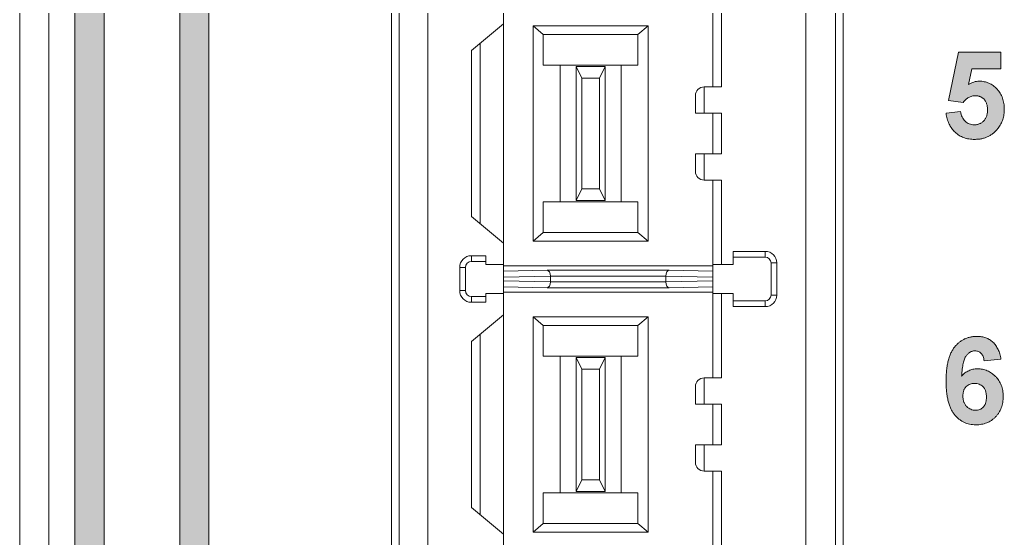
# Model space of a CAD drawing. Extents: x 222 to 1672, y 144 to 807.
# Drawn here: x 446.96 to 463.88, y 407.98 to 416.89 of the extents above; entities that cross this region are included whole.
import ezdxf

# ---------------------------------------------------------------- set-up
doc = ezdxf.new("R2010")
doc.units = 0
doc.header["$LTSCALE"] = 2
doc.header["$MEASUREMENT"] = 0
doc.layers.get('0').update_dxf_attribs({"linetype": 'CONTINUOUS'})
doc.layers.add('DIM', color=7, linetype='CONTINUOUS')

msp = doc.modelspace()

# ---------------------------------------------------------------- hatches: boundary and pattern name
at = {"lineweight": 5}
h = msp.add_hatch(color=256, dxfattribs=at)
edge = h.paths.add_edge_path(flags=0)
edge.add_spline(control_points=[(463.59426, 415.34207), (463.59398, 415.33164), (463.59345, 415.31146), (463.59062, 415.28206), (463.58506, 415.25479), (463.57809, 415.22929), (463.56838, 415.20603), (463.5566, 415.18492), (463.54297, 415.16562), (463.52705, 415.1486), (463.50952, 415.13383), (463.49159, 415.12017), (463.472, 415.10963), (463.45205, 415.09999), (463.43065, 415.09322), (463.40856, 415.08809), (463.38541, 415.08497), (463.36971, 415.0847), (463.36169, 415.08455)], knot_values=[0, 0, 0, 0, 0.07974988, 0.15447096, 0.22555157, 0.29249299, 0.35638724, 0.41778847, 0.47711297, 0.53675334, 0.59543099, 0.65244397, 0.70871057, 0.76527898, 0.8217383, 0.87991852, 0.93865618, 1, 1, 1, 1], weights=[1, 1, 1, 1, 1, 1, 1, 1, 1, 1, 1, 1, 1, 1, 1, 1, 1, 1, 1], degree=3, periodic=0)
edge.add_spline(control_points=[(463.36169, 415.08455), (463.34788, 415.08528), (463.32045, 415.08673), (463.28084, 415.09908), (463.24364, 415.11868), (463.20996, 415.14618), (463.18037, 415.17999), (463.15735, 415.22014), (463.14081, 415.26572), (463.13549, 415.29837), (463.13272, 415.31532)], knot_values=[0, 0, 0, 0, 0.11603046, 0.23046616, 0.34587923, 0.46820867, 0.59432376, 0.72201858, 0.85564392, 1, 1, 1, 1], weights=[1, 1, 1, 1, 1, 1, 1, 1, 1, 1, 1], degree=3, periodic=0)
edge.add_line((463.13272, 415.31532), (462.88272, 415.28287))
edge.add_spline(control_points=[(462.88272, 415.28287), (462.88503, 415.26619), (462.88958, 415.23338), (462.9013, 415.18595), (462.91554, 415.14093), (462.93342, 415.09863), (462.95439, 415.05882), (462.97889, 415.02181), (463.00629, 414.98716), (463.03735, 414.95583), (463.0708, 414.92714), (463.10717, 414.90245), (463.14574, 414.88125), (463.18677, 414.86414), (463.23016, 414.85087), (463.27581, 414.84133), (463.32397, 414.83545), (463.35686, 414.83486), (463.37371, 414.83455)], knot_values=[0, 0, 0, 0, 0.06865466, 0.13505449, 0.19901716, 0.26109356, 0.32214349, 0.38232028, 0.4419214, 0.50202045, 0.56202915, 0.62141559, 0.68102651, 0.74127954, 0.80241283, 0.86588157, 0.9313113, 1, 1, 1, 1], weights=[1, 1, 1, 1, 1, 1, 1, 1, 1, 1, 1, 1, 1, 1, 1, 1, 1, 1, 1], degree=3, periodic=0)
edge.add_spline(control_points=[(463.37371, 414.83455), (463.39457, 414.83511), (463.43541, 414.83619), (463.49489, 414.84537), (463.55093, 414.86042), (463.60362, 414.88132), (463.6523, 414.90918), (463.69783, 414.94235), (463.73956, 414.98201), (463.76396, 415.01215), (463.77635, 415.02746)], knot_values=[0, 0, 0, 0, 0.13482966, 0.26385211, 0.38793208, 0.50936712, 0.62910913, 0.74954582, 0.87274422, 1, 1, 1, 1], weights=[1, 1, 1, 1, 1, 1, 1, 1, 1, 1, 1], degree=3, periodic=0)
edge.add_spline(control_points=[(463.77635, 415.02746), (463.78488, 415.03924), (463.80185, 415.06265), (463.82325, 415.10004), (463.84184, 415.13841), (463.85687, 415.17802), (463.86824, 415.219), (463.87677, 415.26094), (463.88156, 415.3043), (463.88233, 415.33354), (463.88272, 415.34838)], knot_values=[0, 0, 0, 0, 0.12665211, 0.25182145, 0.37481055, 0.49802869, 0.62045578, 0.74508822, 0.87069816, 1, 1, 1, 1], weights=[1, 1, 1, 1, 1, 1, 1, 1, 1, 1, 1], degree=3, periodic=0)
edge.add_spline(control_points=[(463.88272, 415.34838), (463.88228, 415.36592), (463.8814, 415.40029), (463.87578, 415.45071), (463.86575, 415.49851), (463.85236, 415.544), (463.83457, 415.58678), (463.81272, 415.62692), (463.78743, 415.66485), (463.75814, 415.69964), (463.72602, 415.73109), (463.69216, 415.75886), (463.65635, 415.78235), (463.61862, 415.80114), (463.57948, 415.81645), (463.53841, 415.82691), (463.49571, 415.83338), (463.46658, 415.83416), (463.45183, 415.83455)], knot_values=[0, 0, 0, 0, 0.0724795, 0.14203624, 0.20923868, 0.27404756, 0.33768309, 0.40027116, 0.46259598, 0.52575607, 0.58779584, 0.64809839, 0.70640839, 0.76433679, 0.8219777, 0.87969285, 0.93909693, 1, 1, 1, 1], weights=[1, 1, 1, 1, 1, 1, 1, 1, 1, 1, 1, 1, 1, 1, 1, 1, 1, 1, 1], degree=3, periodic=0)
edge.add_spline(control_points=[(463.45183, 415.83455), (463.43615, 415.83384), (463.40453, 415.83239), (463.35763, 415.82125), (463.31097, 415.80389), (463.28174, 415.78702), (463.26674, 415.77836)], knot_values=[0, 0, 0, 0, 0.24008267, 0.48391192, 0.734987, 1, 1, 1, 1], weights=[1, 1, 1, 1, 1, 1, 1], degree=3, periodic=0)
edge.add_line((463.26674, 415.77836), (463.32563, 416.04609))
edge.add_line((463.32563, 416.04609), (463.82503, 416.04609))
edge.add_line((463.82503, 416.04609), (463.82503, 416.33455))
edge.add_line((463.82503, 416.33455), (463.09426, 416.33455))
edge.add_line((463.09426, 416.33455), (462.92118, 415.50463))
edge.add_line((462.92118, 415.50463), (463.17299, 415.46917))
edge.add_spline(control_points=[(463.17299, 415.46917), (463.18074, 415.47833), (463.19578, 415.49609), (463.22026, 415.51959), (463.24529, 415.5397), (463.27128, 415.55609), (463.29813, 415.56879), (463.32576, 415.57791), (463.35415, 415.58352), (463.37338, 415.58421), (463.38302, 415.58455)], knot_values=[0, 0, 0, 0, 0.14499466, 0.28114593, 0.40953912, 0.53249059, 0.65164554, 0.76765871, 0.88353911, 1, 1, 1, 1], weights=[1, 1, 1, 1, 1, 1, 1, 1, 1, 1, 1], degree=3, periodic=0)
edge.add_spline(control_points=[(463.38302, 415.58455), (463.39065, 415.58442), (463.40566, 415.58416), (463.42753, 415.5809), (463.44852, 415.57655), (463.46836, 415.57005), (463.48675, 415.56101), (463.50444, 415.55098), (463.52063, 415.53837), (463.53609, 415.52436), (463.54994, 415.50818), (463.56159, 415.48982), (463.57209, 415.46997), (463.57983, 415.44789), (463.58681, 415.42421), (463.59097, 415.39847), (463.59381, 415.37088), (463.59411, 415.35189), (463.59426, 415.34207)], knot_values=[0, 0, 0, 0, 0.06263847, 0.12331901, 0.18147114, 0.23876554, 0.29439017, 0.34975816, 0.40559576, 0.46271231, 0.52113208, 0.58006621, 0.64120884, 0.70530826, 0.77205131, 0.84394578, 0.91925438, 1, 1, 1, 1], weights=[1, 1, 1, 1, 1, 1, 1, 1, 1, 1, 1, 1, 1, 1, 1, 1, 1, 1, 1], degree=3, periodic=0)
h = msp.add_hatch(color=256, dxfattribs=at)
edge = h.paths.add_edge_path(flags=0)
edge.add_spline(control_points=[(463.14925, 410.76665), (463.15073, 410.78769), (463.15357, 410.82792), (463.15949, 410.88537), (463.16688, 410.93722), (463.1759, 410.98353), (463.18583, 411.02448), (463.19752, 411.05988), (463.21042, 411.08991), (463.22548, 411.11441), (463.24159, 411.13473), (463.25822, 411.15214), (463.27593, 411.16676), (463.29428, 411.17893), (463.3136, 411.1883), (463.33381, 411.19494), (463.35478, 411.19941), (463.36918, 411.19976), (463.37641, 411.19994)], knot_values=[0, 0, 0, 0, 0.11726028, 0.22418449, 0.32095497, 0.40830911, 0.48636004, 0.55502566, 0.61534454, 0.66757703, 0.71435885, 0.75924697, 0.80116392, 0.8417775, 0.88137076, 0.92010521, 0.95985085, 1, 1, 1, 1], weights=[1, 1, 1, 1, 1, 1, 1, 1, 1, 1, 1, 1, 1, 1, 1, 1, 1, 1, 1], degree=3, periodic=0)
edge.add_spline(control_points=[(463.37641, 411.19994), (463.38708, 411.19944), (463.40762, 411.19848), (463.43694, 411.19049), (463.46295, 411.17696), (463.48607, 411.15832), (463.5053, 411.13356), (463.52015, 411.10305), (463.53101, 411.06691), (463.53464, 411.04076), (463.53657, 411.02686)], knot_values=[0, 0, 0, 0, 0.12169452, 0.2343659, 0.34385649, 0.4544471, 0.57093312, 0.69883013, 0.83995797, 1, 1, 1, 1], weights=[1, 1, 1, 1, 1, 1, 1, 1, 1, 1, 1], degree=3, periodic=0)
edge.add_line((463.53657, 411.02686), (463.82503, 411.05841))
edge.add_spline(control_points=[(463.82503, 411.05841), (463.82233, 411.07388), (463.81705, 411.10411), (463.8059, 411.1477), (463.79235, 411.18847), (463.77658, 411.2265), (463.75778, 411.26151), (463.73672, 411.29381), (463.71329, 411.3234), (463.68734, 411.34991), (463.65932, 411.37341), (463.62942, 411.39391), (463.59794, 411.4115), (463.56435, 411.42526), (463.52924, 411.43655), (463.49215, 411.44413), (463.45338, 411.44923), (463.42691, 411.4497), (463.41337, 411.44994)], knot_values=[0, 0, 0, 0, 0.07511501, 0.14684567, 0.21505623, 0.28057799, 0.34362466, 0.40491395, 0.46495149, 0.52393111, 0.58211257, 0.63968267, 0.69718088, 0.7543324, 0.81315208, 0.87341308, 0.93524542, 1, 1, 1, 1], weights=[1, 1, 1, 1, 1, 1, 1, 1, 1, 1, 1, 1, 1, 1, 1, 1, 1, 1, 1], degree=3, periodic=0)
edge.add_spline(control_points=[(463.41337, 411.44994), (463.3942, 411.44949), (463.35647, 411.4486), (463.30137, 411.43954), (463.24898, 411.42543), (463.1992, 411.4059), (463.15252, 411.38013), (463.10853, 411.3488), (463.06725, 411.312), (463.02883, 411.26936), (462.99391, 411.22031), (462.96388, 411.16393), (462.93886, 411.10042), (462.91822, 411.03001), (462.90209, 410.95254), (462.89101, 410.86787), (462.88404, 410.77618), (462.88317, 410.71267), (462.88272, 410.67981)], knot_values=[0, 0, 0, 0, 0.05433419, 0.1069838, 0.15792482, 0.20805336, 0.25828568, 0.30882568, 0.36095357, 0.41487604, 0.47132895, 0.53133654, 0.59560628, 0.66465699, 0.73927998, 0.81985488, 0.90676881, 1, 1, 1, 1], weights=[1, 1, 1, 1, 1, 1, 1, 1, 1, 1, 1, 1, 1, 1, 1, 1, 1, 1, 1], degree=3, periodic=0)
edge.add_spline(control_points=[(462.88272, 410.67981), (462.88303, 410.64774), (462.88364, 410.58583), (462.8908, 410.49647), (462.90157, 410.41392), (462.91703, 410.33833), (462.93696, 410.26976), (462.96169, 410.20824), (462.99055, 410.15339), (463.02473, 410.10594), (463.06179, 410.06451), (463.10169, 410.02885), (463.14397, 409.99854), (463.18873, 409.97371), (463.23593, 409.95436), (463.28561, 409.94043), (463.33788, 409.93222), (463.37358, 409.93122), (463.39174, 409.93071)], knot_values=[0, 0, 0, 0, 0.09407693, 0.18163256, 0.26289761, 0.33823811, 0.40780347, 0.47215318, 0.53251066, 0.58919458, 0.64330941, 0.69534904, 0.74591696, 0.79564768, 0.84520788, 0.89527102, 0.94673474, 1, 1, 1, 1], weights=[1, 1, 1, 1, 1, 1, 1, 1, 1, 1, 1, 1, 1, 1, 1, 1, 1, 1, 1], degree=3, periodic=0)
edge.add_spline(control_points=[(463.39174, 409.93071), (463.40868, 409.93109), (463.4418, 409.93184), (463.4903, 409.93831), (463.53642, 409.94891), (463.5805, 409.96309), (463.62194, 409.98225), (463.66086, 410.00563), (463.69785, 410.0327), (463.73183, 410.06421), (463.76275, 410.09901), (463.79005, 410.13659), (463.81257, 410.17729), (463.83137, 410.2204), (463.84572, 410.26648), (463.85629, 410.31512), (463.86226, 410.36666), (463.86307, 410.40185), (463.86349, 410.41989)], knot_values=[0, 0, 0, 0, 0.066493, 0.12993047, 0.19163038, 0.25204707, 0.31132502, 0.37038357, 0.42998132, 0.49090871, 0.55189187, 0.6124427, 0.6728095, 0.73408087, 0.79674258, 0.86189619, 0.92918624, 1, 1, 1, 1], weights=[1, 1, 1, 1, 1, 1, 1, 1, 1, 1, 1, 1, 1, 1, 1, 1, 1, 1, 1], degree=3, periodic=0)
edge.add_spline(control_points=[(463.86349, 410.41989), (463.86308, 410.43694), (463.86228, 410.47023), (463.85619, 410.51904), (463.84599, 410.56529), (463.83193, 410.60942), (463.81304, 410.65079), (463.79095, 410.69022), (463.76409, 410.72682), (463.73368, 410.76071), (463.70058, 410.79149), (463.66546, 410.81843), (463.62881, 410.84154), (463.59004, 410.85979), (463.5499, 410.87429), (463.50819, 410.88501), (463.46473, 410.89097), (463.43522, 410.89182), (463.42028, 410.89225)], knot_values=[0, 0, 0, 0, 0.07067387, 0.13806353, 0.203572, 0.26688663, 0.32972805, 0.39186262, 0.45400969, 0.5175501, 0.58044916, 0.64118086, 0.70088538, 0.75978251, 0.81851536, 0.87765222, 0.93804062, 1, 1, 1, 1], weights=[1, 1, 1, 1, 1, 1, 1, 1, 1, 1, 1, 1, 1, 1, 1, 1, 1, 1, 1], degree=3, periodic=0)
edge.add_spline(control_points=[(463.42028, 410.89225), (463.40704, 410.8918), (463.38104, 410.89093), (463.3428, 410.88521), (463.30623, 410.8752), (463.27133, 410.86129), (463.23787, 410.84387), (463.20656, 410.82186), (463.17654, 410.7963), (463.15847, 410.77666), (463.14925, 410.76665)], knot_values=[0, 0, 0, 0, 0.12871779, 0.2527995, 0.37492861, 0.49644281, 0.6175349, 0.74070771, 0.86776838, 1, 1, 1, 1], weights=[1, 1, 1, 1, 1, 1, 1, 1, 1, 1, 1], degree=3, periodic=0)
edge = h.paths.add_edge_path(flags=0)
edge.add_spline(control_points=[(463.3716, 410.64225), (463.3856, 410.6416), (463.41284, 410.64035), (463.4517, 410.62915), (463.48679, 410.61096), (463.51277, 410.59028), (463.53072, 410.56989), (463.54279, 410.55252), (463.55273, 410.53283), (463.56116, 410.51135), (463.56738, 410.48763), (463.57184, 410.462), (463.57456, 410.43427), (463.57487, 410.41509), (463.57503, 410.40517)], knot_values=[0, 0, 0, 0, 0.11838835, 0.23040128, 0.33932459, 0.45157191, 0.50928636, 0.56907211, 0.63017421, 0.69572775, 0.76427216, 0.83751411, 0.91595415, 1, 1, 1, 1], weights=[1, 1, 1, 1, 1, 1, 1, 1, 1, 1, 1, 1, 1, 1, 1], degree=3, periodic=0)
edge.add_spline(control_points=[(463.57503, 410.40517), (463.57484, 410.39555), (463.57448, 410.37698), (463.57214, 410.35015), (463.56802, 410.3254), (463.56196, 410.30281), (463.55456, 410.28217), (463.54521, 410.26367), (463.53405, 410.24733), (463.5172, 410.22865), (463.49334, 410.20912), (463.46041, 410.19282), (463.42431, 410.18242), (463.39902, 410.18129), (463.38603, 410.18071)], knot_values=[0, 0, 0, 0, 0.08655084, 0.16707487, 0.24203686, 0.31198346, 0.37727041, 0.43893045, 0.49791842, 0.5547183, 0.66491453, 0.77291879, 0.8833322, 1, 1, 1, 1], weights=[1, 1, 1, 1, 1, 1, 1, 1, 1, 1, 1, 1, 1, 1, 1], degree=3, periodic=0)
edge.add_spline(control_points=[(463.38603, 410.18071), (463.37231, 410.18141), (463.34513, 410.1828), (463.30573, 410.19559), (463.26896, 410.21615), (463.24094, 410.23925), (463.22066, 410.26124), (463.20745, 410.27999), (463.19627, 410.30038), (463.18685, 410.32225), (463.18006, 410.34603), (463.17502, 410.37135), (463.17151, 410.39836), (463.17129, 410.41697), (463.17118, 410.4265)], knot_values=[0, 0, 0, 0, 0.11237581, 0.22268253, 0.33644953, 0.45682786, 0.51912975, 0.58166469, 0.64462017, 0.70985569, 0.77674521, 0.84723963, 0.92181942, 1, 1, 1, 1], weights=[1, 1, 1, 1, 1, 1, 1, 1, 1, 1, 1, 1, 1, 1, 1], degree=3, periodic=0)
edge.add_spline(control_points=[(463.17118, 410.4265), (463.17135, 410.43512), (463.17167, 410.45191), (463.17439, 410.47624), (463.17887, 410.49897), (463.18513, 410.52003), (463.19323, 410.53958), (463.20362, 410.55724), (463.21523, 410.57368), (463.23331, 410.59271), (463.25903, 410.61259), (463.29364, 410.62983), (463.33161, 410.64061), (463.35801, 410.64169), (463.3716, 410.64225)], knot_values=[0, 0, 0, 0, 0.07776186, 0.15140859, 0.22052514, 0.2865664, 0.34933649, 0.41087155, 0.47106494, 0.53052124, 0.64710713, 0.76228364, 0.87760187, 1, 1, 1, 1], weights=[1, 1, 1, 1, 1, 1, 1, 1, 1, 1, 1, 1, 1, 1, 1], degree=3, periodic=0)
at = {"layer": 'DIM', "lineweight": 5}
for points in [[(450.21272, 393.826), (450.21272, 463.32772), (452.46272, 465.57772), (452.46272, 466.28483), (449.71272, 463.53483), (449.71272, 393.61889), (452.46272, 390.86889), (452.46272, 391.576)], [(448.41272, 393.08042), (448.41272, 464.07331), (448.90462, 464.56521), (448.90462, 465.27231), (447.91272, 464.28042), (447.91272, 392.87331), (448.90462, 391.88141), (448.90462, 392.58852)]]:
    msp.add_hatch(color=256, dxfattribs=at).paths.add_polyline_path(points, flags=0)

# ---------------------------------------------------------------- linework, layer by layer
at = {"linetype": 'Continuous', "lineweight": 5}
for p, q in [((446.96272, 380.57686), (446.96272, 476.57686)), ((447.46272, 476.57686), (447.46272, 380.57686)), ((447.91272, 464.28042), (447.91272, 392.87331)), ((448.41272, 393.08041), (448.41272, 464.07331)), ((449.71272, 463.53483), (449.71272, 393.61889)), ((450.21272, 393.826), (450.21272, 463.32773))]:
    msp.add_line(p, q, dxfattribs=at)
at = {"color": 7, "linetype": 'Continuous', "lineweight": 5}
for p, q in [((453.3517, 451.91741), (453.3517, 392.95537)), ((453.3517, 451.90788), (453.3517, 392.94584)), ((453.48272, 393.08639), (453.48272, 451.78639)), ((453.48272, 393.07686), (453.48272, 451.77686)), ((461.11374, 392.95537), (461.11374, 451.91741)), ((461.11374, 392.94584), (461.11374, 451.90788)), ((460.98272, 451.42766), (460.98272, 393.08639)), ((460.98272, 451.41813), (460.98272, 393.07686)), ((453.97398, 393.88576), (453.97398, 450.98576)), ((460.47398, 393.88576), (460.47398, 450.98576)), ((455.27398, 416.8214), (455.27398, 417.18576)), ((458.87398, 417.18576), (458.87398, 415.73576)), ((459.02398, 417.18576), (459.02398, 415.73576)), ((454.72398, 416.35989), (455.27398, 416.8214)), ((455.27398, 413.05012), (455.27398, 416.8214)), ((455.7871, 416.78576), (455.7871, 413.08576)), ((455.9603, 416.63576), (455.7871, 416.78576)), ((455.7871, 416.78576), (457.76086, 416.78576)), ((457.76086, 416.78576), (457.58765, 416.63576)), ((457.76086, 416.78576), (457.76086, 413.08576)), ((455.9603, 416.63576), (455.9603, 416.11076)), ((455.9603, 416.63576), (457.58765, 416.63576)), ((457.58765, 416.63576), (457.58765, 416.11076)), ((454.87398, 413.38576), (454.87398, 416.48576)), ((454.72398, 413.51162), (454.72398, 416.35989)), ((456.24898, 416.11076), (455.9603, 416.11076)), ((457.29898, 416.11076), (456.24898, 416.11076)), ((456.24898, 416.11076), (456.24898, 413.76076)), ((456.52398, 416.08576), (456.52398, 413.78576)), ((456.52398, 416.08576), (456.62398, 415.88576)), ((457.02398, 416.08576), (456.52398, 416.08576)), ((457.02398, 416.08576), (456.92398, 415.88576)), ((457.02398, 413.78576), (457.02398, 416.08576)), ((457.29898, 416.11076), (457.29898, 413.76076)), ((457.29898, 416.11076), (457.58765, 416.11076)), ((456.62398, 415.88576), (456.62398, 413.98576)), ((456.92398, 415.88576), (456.62398, 415.88576)), ((456.92398, 413.98576), (456.92398, 415.88576)), ((458.72398, 415.73576), (458.72398, 415.28576)), ((459.02398, 415.73576), (458.72398, 415.73576)), ((458.57398, 415.58576), (458.57398, 415.28576)), ((458.72398, 415.28576), (458.57398, 415.28576)), ((458.72398, 415.28576), (459.02398, 415.28576)), ((458.87398, 415.28576), (458.87398, 414.58576)), ((459.02398, 415.28576), (459.02398, 414.58576)), ((458.57398, 414.58576), (458.57398, 414.28576)), ((458.57398, 414.58576), (458.72398, 414.58576)), ((458.72398, 414.58576), (458.72398, 414.13576)), ((459.02398, 414.58576), (458.72398, 414.58576)), ((458.72398, 414.13576), (459.02398, 414.13576)), ((458.87398, 414.13576), (458.87398, 412.68576)), ((459.02398, 414.13576), (459.02398, 412.68576)), ((456.52398, 413.78576), (456.62398, 413.98576)), ((456.62398, 413.98576), (456.92398, 413.98576)), ((457.02398, 413.78576), (456.92398, 413.98576)), ((455.9603, 413.76076), (455.9603, 413.23576)), ((456.24898, 413.76076), (455.9603, 413.76076)), ((457.29898, 413.76076), (456.24898, 413.76076)), ((456.52398, 413.78576), (457.02398, 413.78576)), ((457.29898, 413.76076), (457.58765, 413.76076)), ((457.58765, 413.76076), (457.58765, 413.23576)), ((455.27398, 413.05012), (454.72398, 413.51162)), ((455.7871, 413.08576), (455.9603, 413.23576)), ((457.58765, 413.23576), (455.9603, 413.23576)), ((457.58765, 413.23576), (457.76086, 413.08576)), ((455.27398, 412.68576), (455.27398, 413.05012)), ((457.76086, 413.08576), (455.7871, 413.08576)), ((459.22398, 412.91076), (459.77398, 412.91076)), ((459.22398, 412.68576), (459.22398, 412.91076)), ((459.77398, 412.91076), (459.77398, 412.81076)), ((454.72398, 412.83576), (454.97398, 412.83576)), ((454.72398, 412.83576), (454.72398, 412.73576)), ((454.72398, 412.73576), (454.97398, 412.73576)), ((454.97398, 412.83576), (454.97398, 412.68576)), ((455.27398, 412.68576), (454.97398, 412.68576)), ((455.27398, 412.46579), (455.27398, 412.68576)), ((459.02398, 412.68576), (458.87398, 412.68576)), ((458.87398, 412.68576), (458.87398, 412.46579)), ((459.22398, 412.68576), (459.02398, 412.68576)), ((459.22398, 412.81076), (459.77398, 412.81076)), ((459.87398, 412.71076), (459.87398, 412.16076)), ((459.97398, 412.71076), (459.87398, 412.71076)), ((459.97398, 412.71076), (459.97398, 412.16076)), ((454.52398, 412.23576), (454.52398, 412.63576)), ((454.52398, 412.63576), (454.62398, 412.63576)), ((454.62398, 412.23576), (454.62398, 412.63576)), ((458.87398, 412.66076), (455.27398, 412.66076)), ((455.27398, 412.56788), (456.02453, 412.58603)), ((456.02453, 412.58603), (458.12342, 412.58603)), ((458.12342, 412.58603), (458.87398, 412.56788)), ((455.27398, 412.46579), (456.08227, 412.48569)), ((455.27398, 412.46579), (455.27398, 412.40572)), ((456.08227, 412.38582), (455.27398, 412.40572)), ((455.27398, 412.18576), (455.27398, 412.40572)), ((456.08227, 412.48569), (456.08227, 412.38582)), ((456.08227, 412.48569), (458.06569, 412.48569)), ((458.06569, 412.38582), (456.08227, 412.38582)), ((458.06569, 412.48569), (458.87398, 412.46579)), ((458.06569, 412.48569), (458.06569, 412.38582)), ((458.87398, 412.40572), (458.06569, 412.38582)), ((458.87398, 412.46579), (458.87398, 412.40572)), ((458.87398, 412.40572), (458.87398, 412.18576)), ((454.52398, 412.23576), (454.62398, 412.23576)), ((454.97398, 412.18576), (454.97398, 412.03576)), ((454.97398, 412.18576), (455.27398, 412.18576)), ((456.02453, 412.28548), (455.27398, 412.30363)), ((455.27398, 412.21076), (458.87398, 412.21076)), ((455.27398, 411.8214), (455.27398, 412.18576)), ((458.12342, 412.28548), (456.02453, 412.28548)), ((458.87398, 412.30363), (458.12342, 412.28548)), ((458.87398, 412.18576), (458.87398, 410.73576)), ((459.02398, 412.18576), (458.87398, 412.18576)), ((459.02398, 412.18576), (459.02398, 410.73576)), ((459.02398, 412.18576), (459.22398, 412.18576)), ((459.22398, 411.96076), (459.22398, 412.18576)), ((454.72398, 412.03576), (454.72398, 412.13576)), ((454.97398, 412.13576), (454.72398, 412.13576)), ((454.97398, 412.03576), (454.72398, 412.03576)), ((459.77398, 412.06076), (459.22398, 412.06076)), ((459.77398, 411.96076), (459.77398, 412.06076)), ((459.97398, 412.16076), (459.87398, 412.16076)), ((459.77398, 411.96076), (459.22398, 411.96076)), ((454.72398, 411.35989), (455.27398, 411.8214)), ((455.27398, 408.05012), (455.27398, 411.8214)), ((455.7871, 411.78576), (455.7871, 408.08576)), ((455.9603, 411.63576), (455.7871, 411.78576)), ((455.7871, 411.78576), (457.76086, 411.78576)), ((457.76086, 411.78576), (457.58765, 411.63576)), ((457.76086, 411.78576), (457.76086, 408.08576)), ((455.9603, 411.63576), (455.9603, 411.11076)), ((455.9603, 411.63576), (457.58765, 411.63576)), ((457.58765, 411.63576), (457.58765, 411.11076)), ((454.72398, 408.51162), (454.72398, 411.35989)), ((454.87398, 408.38576), (454.87398, 411.48576)), ((456.24898, 411.11076), (455.9603, 411.11076)), ((456.24898, 411.11076), (456.24898, 408.76076)), ((457.29898, 411.11076), (456.24898, 411.11076)), ((456.52398, 411.08576), (456.52398, 408.78576)), ((456.52398, 411.08576), (456.62398, 410.88576)), ((457.02398, 411.08576), (456.52398, 411.08576)), ((457.02398, 411.08576), (456.92398, 410.88576)), ((457.02398, 408.78576), (457.02398, 411.08576)), ((457.29898, 411.11076), (457.29898, 408.76076)), ((457.29898, 411.11076), (457.58765, 411.11076)), ((456.62398, 410.88576), (456.62398, 408.98576)), ((456.92398, 410.88576), (456.62398, 410.88576)), ((456.92398, 408.98576), (456.92398, 410.88576)), ((458.72398, 410.73576), (458.72398, 410.28576)), ((459.02398, 410.73576), (458.72398, 410.73576)), ((458.57398, 410.58576), (458.57398, 410.28576)), ((458.72398, 410.28576), (458.57398, 410.28576)), ((458.72398, 410.28576), (459.02398, 410.28576)), ((458.87398, 410.28576), (458.87398, 409.58576)), ((459.02398, 410.28576), (459.02398, 409.58576)), ((458.57398, 409.58576), (458.57398, 409.28576)), ((458.57398, 409.58576), (458.72398, 409.58576)), ((458.72398, 409.58576), (458.72398, 409.13576)), ((459.02398, 409.58576), (458.72398, 409.58576)), ((458.72398, 409.13576), (459.02398, 409.13576)), ((458.87398, 409.13576), (458.87398, 407.68576)), ((459.02398, 409.13576), (459.02398, 407.68576)), ((456.52398, 408.78576), (456.62398, 408.98576)), ((456.62398, 408.98576), (456.92398, 408.98576)), ((457.02398, 408.78576), (456.92398, 408.98576)), ((456.24898, 408.76076), (455.9603, 408.76076)), ((455.9603, 408.76076), (455.9603, 408.23576)), ((457.29898, 408.76076), (456.24898, 408.76076)), ((456.52398, 408.78576), (457.02398, 408.78576)), ((457.29898, 408.76076), (457.58765, 408.76076)), ((457.58765, 408.76076), (457.58765, 408.23576)), ((455.27398, 408.05012), (454.72398, 408.51162)), ((455.7871, 408.08576), (455.9603, 408.23576)), ((457.58765, 408.23576), (455.9603, 408.23576)), ((457.58765, 408.23576), (457.76086, 408.08576)), ((455.27398, 407.68576), (455.27398, 408.05012)), ((457.76086, 408.08576), (455.7871, 408.08576))]:
    msp.add_line(p, q, dxfattribs=at)
at = {"lineweight": 5}
for p, q in [((463.09426, 416.33455), (462.92118, 415.50463)), ((463.82503, 416.33455), (463.09426, 416.33455)), ((463.82503, 416.04609), (463.82503, 416.33455)), ((463.26674, 415.77836), (463.32563, 416.04609)), ((463.32563, 416.04609), (463.82503, 416.04609)), ((462.92118, 415.50463), (463.17299, 415.46917)), ((463.13272, 415.31532), (462.88272, 415.28287)), ((463.53657, 411.02686), (463.82503, 411.05841))]:
    msp.add_line(p, q, dxfattribs=at)
at = {"color": 7, "linetype": 'Continuous', "lineweight": 5}
for centre, radius, start, end in [((458.72398, 415.58576), 0.15, 90, 180), ((458.72398, 414.28576), 0.15, 180, 270), ((459.77398, 412.71076), 0.2, 0, 90), ((454.72398, 412.63576), 0.2, 90, 180), ((454.72398, 412.63576), 0.1, 90, 180), ((459.77398, 412.71076), 0.1, 0, 90), ((454.72398, 412.23576), 0.2, 180, 270), ((454.72398, 412.23576), 0.1, 180, 270), ((459.77398, 412.16076), 0.2, 270, 0), ((459.77398, 412.16076), 0.1, 270, 0), ((458.72398, 410.58576), 0.15, 90, 180), ((458.72398, 409.28576), 0.15, 180, 270)]:
    msp.add_arc(centre, radius, start, end, dxfattribs=at)
for centre, major_axis, start_param, end_param in [((456.02453, 412.48604), (-0.00121, 0.1), 4.70191848, 6.26224306), ((458.12342, 412.48604), (0.00121, 0.1), 0.02094225, 1.58126682), ((456.02453, 412.38547), (0.00121, 0.1), 3.1625349, 4.7228594), ((458.12342, 412.38547), (-0.00121, 0.1), 1.56032583, 3.1206504)]:
    msp.add_ellipse(centre, major_axis=major_axis, ratio=0.57726586, start_param=start_param, end_param=end_param, dxfattribs=at)
at = {"lineweight": 5}
for points, knots in [([(463.26674, 415.77836), (463.28174, 415.78702), (463.31097, 415.80389), (463.35763, 415.82125), (463.40453, 415.83239), (463.43615, 415.83384), (463.45183, 415.83455)], [0, 0, 0, 0, 0.265013, 0.51608808, 0.75991733, 1, 1, 1, 1]), ([(463.45183, 415.83455), (463.46658, 415.83416), (463.49571, 415.83338), (463.53841, 415.82691), (463.57948, 415.81645), (463.61862, 415.80114), (463.65635, 415.78235), (463.69216, 415.75886), (463.72602, 415.73109), (463.75814, 415.69964), (463.78743, 415.66485), (463.81272, 415.62692), (463.83457, 415.58678), (463.85236, 415.544), (463.86575, 415.49851), (463.87578, 415.45071), (463.8814, 415.40029), (463.88228, 415.36592), (463.88272, 415.34838)], [0, 0, 0, 0, 0.06090307, 0.12030715, 0.1780223, 0.23566321, 0.29359161, 0.35190161, 0.41220416, 0.47424393, 0.53740402, 0.59972884, 0.66231691, 0.72595244, 0.79076132, 0.85796376, 0.9275205, 1, 1, 1, 1]), ([(463.38302, 415.58455), (463.37338, 415.58421), (463.35415, 415.58352), (463.32576, 415.57791), (463.29813, 415.56879), (463.27128, 415.55609), (463.24529, 415.5397), (463.22026, 415.51959), (463.19578, 415.49609), (463.18074, 415.47833), (463.17299, 415.46917)], [0, 0, 0, 0, 0.11646089, 0.23234129, 0.34835446, 0.46750941, 0.59046088, 0.71885407, 0.85500534, 1, 1, 1, 1]), ([(463.59426, 415.34207), (463.59411, 415.35189), (463.59381, 415.37088), (463.59097, 415.39847), (463.58681, 415.42421), (463.57983, 415.44789), (463.57209, 415.46997), (463.56159, 415.48982), (463.54994, 415.50818), (463.53609, 415.52436), (463.52063, 415.53837), (463.50444, 415.55098), (463.48675, 415.56101), (463.46836, 415.57005), (463.44852, 415.57655), (463.42753, 415.5809), (463.40566, 415.58416), (463.39065, 415.58442), (463.38302, 415.58455)], [0, 0, 0, 0, 0.080745618, 0.156054218, 0.227948686, 0.294691739, 0.358791163, 0.41993379, 0.478867921, 0.537287686, 0.594404244, 0.650241845, 0.705609829, 0.761234458, 0.818528858, 0.876680988, 0.937361525, 1, 1, 1, 1]), ([(463.37371, 414.83455), (463.35686, 414.83486), (463.32397, 414.83545), (463.27581, 414.84133), (463.23016, 414.85087), (463.18677, 414.86414), (463.14574, 414.88125), (463.10717, 414.90245), (463.0708, 414.92714), (463.03735, 414.95583), (463.00629, 414.98716), (462.97889, 415.02181), (462.95439, 415.05882), (462.93342, 415.09863), (462.91554, 415.14093), (462.9013, 415.18595), (462.88958, 415.23338), (462.88503, 415.26619), (462.88272, 415.28287)], [0, 0, 0, 0, 0.068688698, 0.134118432, 0.197587171, 0.25872046, 0.318973493, 0.378584414, 0.437970853, 0.497979552, 0.558078604, 0.617679722, 0.677856507, 0.738906443, 0.800982843, 0.864945509, 0.931345339, 1, 1, 1, 1]), ([(463.13272, 415.31532), (463.13549, 415.29837), (463.14081, 415.26572), (463.15735, 415.22014), (463.18037, 415.17999), (463.20996, 415.14618), (463.24364, 415.11868), (463.28084, 415.09908), (463.32045, 415.08673), (463.34788, 415.08528), (463.36169, 415.08455)], [0, 0, 0, 0, 0.14435608, 0.27798142, 0.40567624, 0.53179133, 0.65412077, 0.76953384, 0.88396954, 1, 1, 1, 1]), ([(463.36169, 415.08455), (463.36971, 415.0847), (463.38541, 415.08497), (463.40856, 415.08809), (463.43065, 415.09322), (463.45205, 415.09999), (463.472, 415.10963), (463.49159, 415.12017), (463.50952, 415.13383), (463.52705, 415.1486), (463.54297, 415.16562), (463.5566, 415.18492), (463.56838, 415.20603), (463.57809, 415.22929), (463.58506, 415.25479), (463.59062, 415.28206), (463.59345, 415.31146), (463.59398, 415.33164), (463.59426, 415.34207)], [0, 0, 0, 0, 0.061343825, 0.12008148, 0.178261702, 0.23472102, 0.29128943, 0.347556027, 0.404569009, 0.463246657, 0.522887029, 0.582211529, 0.643612756, 0.707507013, 0.774448429, 0.84552904, 0.92025012, 1, 1, 1, 1]), ([(463.88272, 415.34838), (463.88233, 415.33354), (463.88156, 415.3043), (463.87677, 415.26094), (463.86824, 415.219), (463.85687, 415.17802), (463.84184, 415.13841), (463.82325, 415.10004), (463.80185, 415.06265), (463.78488, 415.03924), (463.77635, 415.02746)], [0, 0, 0, 0, 0.12930184, 0.25491178, 0.37954422, 0.50197131, 0.62518945, 0.74817855, 0.87334789, 1, 1, 1, 1]), ([(463.77635, 415.02746), (463.76396, 415.01215), (463.73956, 414.98201), (463.69783, 414.94235), (463.6523, 414.90918), (463.60362, 414.88132), (463.55093, 414.86042), (463.49489, 414.84537), (463.43541, 414.83619), (463.39457, 414.83511), (463.37371, 414.83455)], [0, 0, 0, 0, 0.12725578, 0.25045418, 0.37089087, 0.49063288, 0.61206792, 0.73614789, 0.86517034, 1, 1, 1, 1]), ([(462.88272, 410.67981), (462.88317, 410.71267), (462.88404, 410.77618), (462.89101, 410.86787), (462.90209, 410.95254), (462.91822, 411.03001), (462.93886, 411.10042), (462.96388, 411.16393), (462.99391, 411.22031), (463.02883, 411.26936), (463.06725, 411.312), (463.10853, 411.3488), (463.15252, 411.38013), (463.1992, 411.4059), (463.24898, 411.42543), (463.30137, 411.43954), (463.35647, 411.4486), (463.3942, 411.44949), (463.41337, 411.44994)], [0, 0, 0, 0, 0.09323119, 0.18014512, 0.26072002, 0.33534301, 0.40439372, 0.46866346, 0.52867105, 0.58512396, 0.63904643, 0.69117432, 0.74171432, 0.79194664, 0.84207518, 0.8930162, 0.94566581, 1, 1, 1, 1]), ([(463.41337, 411.44994), (463.42691, 411.4497), (463.45338, 411.44923), (463.49215, 411.44413), (463.52924, 411.43655), (463.56435, 411.42526), (463.59794, 411.4115), (463.62942, 411.39391), (463.65932, 411.37341), (463.68734, 411.34991), (463.71329, 411.3234), (463.73672, 411.29381), (463.75778, 411.26151), (463.77658, 411.2265), (463.79235, 411.18847), (463.8059, 411.1477), (463.81705, 411.10411), (463.82233, 411.07388), (463.82503, 411.05841)], [0, 0, 0, 0, 0.06475458, 0.12658692, 0.18684792, 0.2456676, 0.30281912, 0.36031733, 0.41788743, 0.47606889, 0.53504851, 0.59508605, 0.65637534, 0.71942201, 0.78494377, 0.85315433, 0.92488499, 1, 1, 1, 1]), ([(463.37641, 411.19994), (463.36918, 411.19976), (463.35478, 411.19941), (463.33381, 411.19494), (463.3136, 411.1883), (463.29428, 411.17893), (463.27593, 411.16676), (463.25822, 411.15214), (463.24159, 411.13473), (463.22548, 411.11441), (463.21042, 411.08991), (463.19752, 411.05988), (463.18583, 411.02448), (463.1759, 410.98353), (463.16688, 410.93722), (463.15949, 410.88537), (463.15357, 410.82792), (463.15073, 410.78769), (463.14925, 410.76665)], [0, 0, 0, 0, 0.04014915, 0.07989479, 0.11862924, 0.1582225, 0.19883608, 0.24075303, 0.28564115, 0.33242297, 0.38465546, 0.44497434, 0.51363996, 0.59169089, 0.67904503, 0.77581551, 0.88273972, 1, 1, 1, 1]), ([(463.53657, 411.02686), (463.53464, 411.04076), (463.53101, 411.06691), (463.52015, 411.10305), (463.5053, 411.13356), (463.48607, 411.15832), (463.46295, 411.17696), (463.43694, 411.19049), (463.40762, 411.19848), (463.38708, 411.19944), (463.37641, 411.19994)], [0, 0, 0, 0, 0.16004203, 0.30116987, 0.42906688, 0.5455529, 0.65614351, 0.7656341, 0.87830548, 1, 1, 1, 1]), ([(463.14925, 410.76665), (463.15847, 410.77666), (463.17654, 410.7963), (463.20656, 410.82186), (463.23787, 410.84387), (463.27133, 410.86129), (463.30623, 410.8752), (463.3428, 410.88521), (463.38104, 410.89093), (463.40704, 410.8918), (463.42028, 410.89225)], [0, 0, 0, 0, 0.13223162, 0.25929229, 0.3824651, 0.50355719, 0.62507139, 0.7472005, 0.87128221, 1, 1, 1, 1]), ([(463.42028, 410.89225), (463.43522, 410.89182), (463.46473, 410.89097), (463.50819, 410.88501), (463.5499, 410.87429), (463.59004, 410.85979), (463.62881, 410.84154), (463.66546, 410.81843), (463.70058, 410.79149), (463.73368, 410.76071), (463.76409, 410.72682), (463.79095, 410.69022), (463.81304, 410.65079), (463.83193, 410.60942), (463.84599, 410.56529), (463.85619, 410.51904), (463.86228, 410.47023), (463.86308, 410.43694), (463.86349, 410.41989)], [0, 0, 0, 0, 0.06195938, 0.12234778, 0.18148464, 0.24021749, 0.29911462, 0.35881914, 0.41955084, 0.4824499, 0.54599031, 0.60813738, 0.67027195, 0.73311337, 0.796428, 0.86193647, 0.92932613, 1, 1, 1, 1]), ([(463.39174, 409.93071), (463.37358, 409.93122), (463.33788, 409.93222), (463.28561, 409.94043), (463.23593, 409.95436), (463.18873, 409.97371), (463.14397, 409.99854), (463.10169, 410.02885), (463.06179, 410.06451), (463.02473, 410.10594), (462.99055, 410.15339), (462.96169, 410.20824), (462.93696, 410.26976), (462.91703, 410.33833), (462.90157, 410.41392), (462.8908, 410.49647), (462.88364, 410.58583), (462.88303, 410.64774), (462.88272, 410.67981)], [0, 0, 0, 0, 0.05326526, 0.10472898, 0.15479212, 0.20435232, 0.25408304, 0.30465096, 0.35669059, 0.41080542, 0.46748934, 0.52784682, 0.59219653, 0.66176189, 0.73710239, 0.81836744, 0.90592307, 1, 1, 1, 1]), ([(463.3716, 410.64225), (463.35801, 410.64169), (463.33161, 410.64061), (463.29364, 410.62983), (463.25903, 410.61259), (463.23331, 410.59271), (463.21523, 410.57368), (463.20362, 410.55724), (463.19323, 410.53958), (463.18513, 410.52003), (463.17887, 410.49897), (463.17439, 410.47624), (463.17167, 410.45191), (463.17135, 410.43512), (463.17118, 410.4265)], [0, 0, 0, 0, 0.12239813, 0.23771636, 0.35289287, 0.46947876, 0.52893506, 0.58912845, 0.65066351, 0.7134336, 0.77947486, 0.84859141, 0.92223814, 1, 1, 1, 1]), ([(463.57503, 410.40517), (463.57487, 410.41509), (463.57456, 410.43427), (463.57184, 410.462), (463.56738, 410.48763), (463.56116, 410.51135), (463.55273, 410.53283), (463.54279, 410.55252), (463.53072, 410.56989), (463.51277, 410.59028), (463.48679, 410.61096), (463.4517, 410.62915), (463.41284, 410.64035), (463.3856, 410.6416), (463.3716, 410.64225)], [0, 0, 0, 0, 0.08404585, 0.16248589, 0.23572784, 0.30427225, 0.36982579, 0.43092789, 0.49071364, 0.54842809, 0.66067541, 0.76959872, 0.88161165, 1, 1, 1, 1]), ([(463.17118, 410.4265), (463.17129, 410.41697), (463.17151, 410.39836), (463.17502, 410.37135), (463.18006, 410.34603), (463.18685, 410.32225), (463.19627, 410.30038), (463.20745, 410.27999), (463.22066, 410.26124), (463.24094, 410.23925), (463.26896, 410.21615), (463.30573, 410.19559), (463.34513, 410.1828), (463.37231, 410.18141), (463.38603, 410.18071)], [0, 0, 0, 0, 0.078180578, 0.152760367, 0.223254786, 0.290144308, 0.355379831, 0.418335308, 0.48087025, 0.543172145, 0.663550467, 0.77731747, 0.887624192, 1, 1, 1, 1]), ([(463.38603, 410.18071), (463.39902, 410.18129), (463.42431, 410.18242), (463.46041, 410.19282), (463.49334, 410.20912), (463.5172, 410.22865), (463.53405, 410.24733), (463.54521, 410.26367), (463.55456, 410.28217), (463.56196, 410.30281), (463.56802, 410.3254), (463.57214, 410.35015), (463.57448, 410.37698), (463.57484, 410.39555), (463.57503, 410.40517)], [0, 0, 0, 0, 0.1166678, 0.22708121, 0.33508547, 0.4452817, 0.50208158, 0.56106955, 0.62272959, 0.68801654, 0.75796314, 0.83292513, 0.91344916, 1, 1, 1, 1]), ([(463.86349, 410.41989), (463.86307, 410.40185), (463.86226, 410.36666), (463.85629, 410.31512), (463.84572, 410.26648), (463.83137, 410.2204), (463.81257, 410.17729), (463.79005, 410.13659), (463.76275, 410.09901), (463.73183, 410.06421), (463.69785, 410.0327), (463.66086, 410.00563), (463.62194, 409.98225), (463.5805, 409.96309), (463.53642, 409.94891), (463.4903, 409.93831), (463.4418, 409.93184), (463.40868, 409.93109), (463.39174, 409.93071)], [0, 0, 0, 0, 0.07081376, 0.13810381, 0.20325742, 0.26591913, 0.3271905, 0.3875573, 0.44810813, 0.50909129, 0.57001868, 0.62961643, 0.68867498, 0.74795293, 0.80836962, 0.87006953, 0.933507, 1, 1, 1, 1])]:
    msp.add_open_spline(points, degree=3, knots=knots, dxfattribs=at)

doc.saveas('drawing.dxf')
